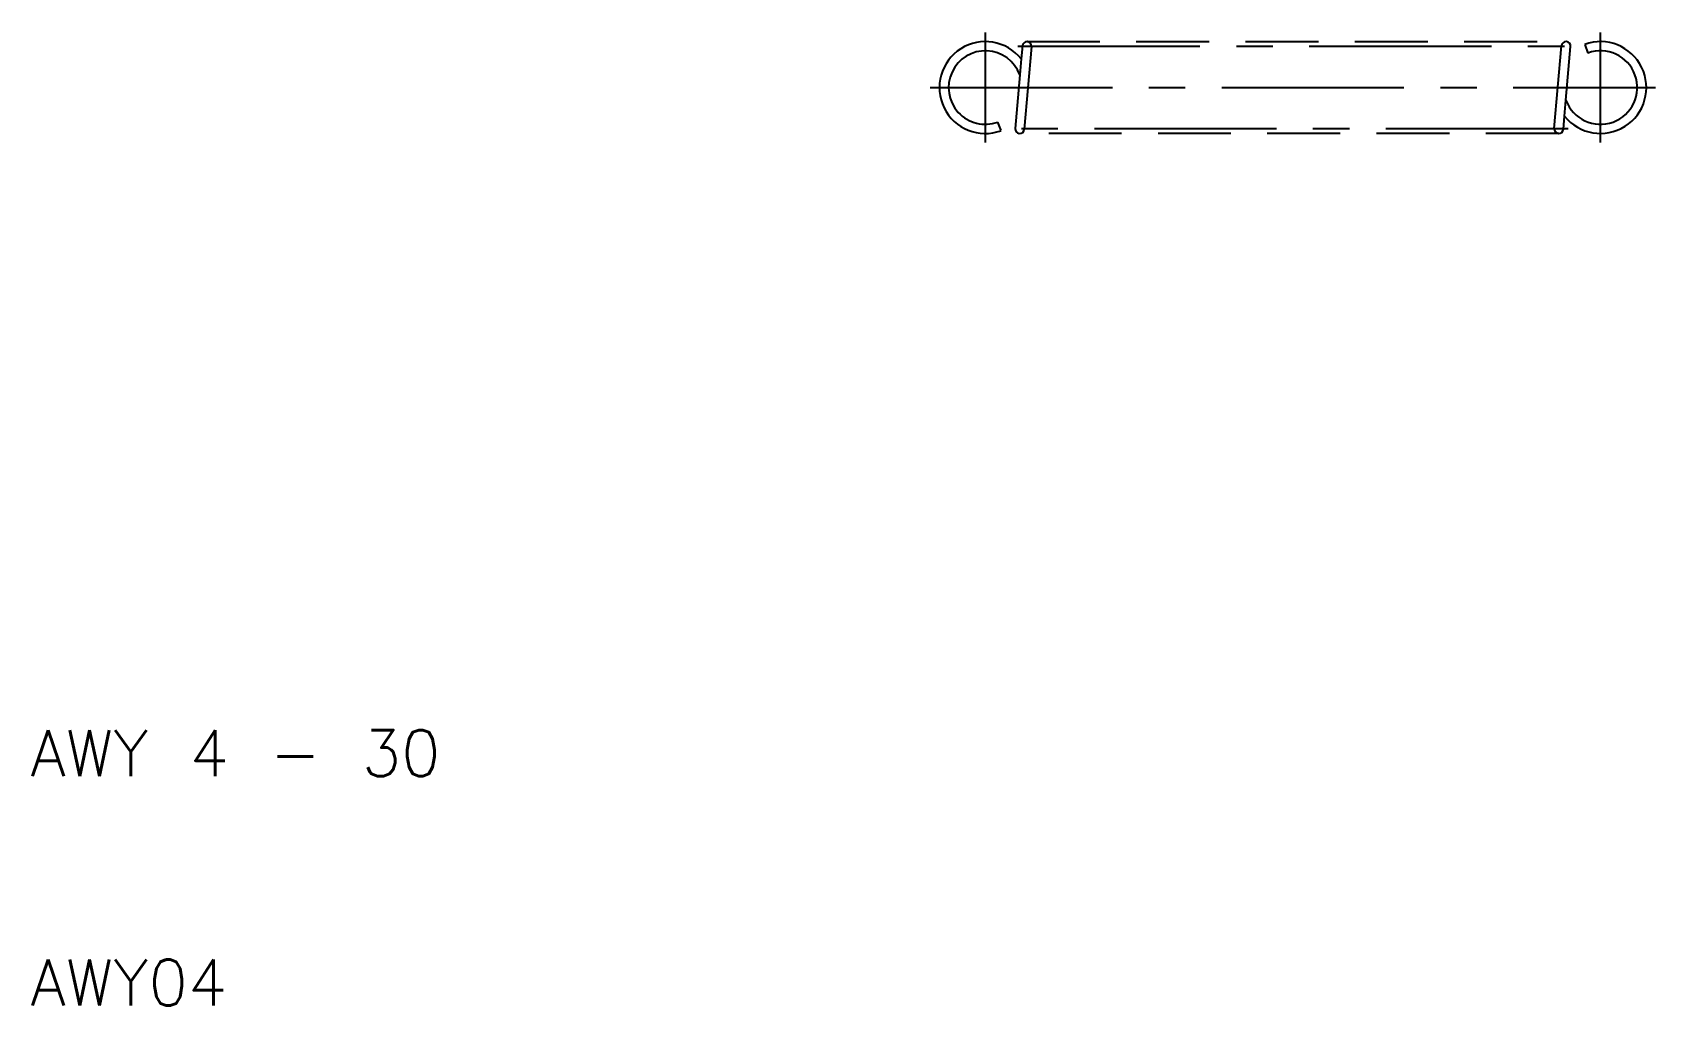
# Model space of a CAD drawing. Extents: x 10.1 to 80.8, y 10 to 52.4.
import ezdxf

# ---------------------------------------------------------------- set-up
doc = ezdxf.new("R2010")
doc.units = 0
doc.header["$LTSCALE"] = 0.25
doc.linetypes.add('CENTER', pattern=[50.8, 31.75, -6.35, 6.35, -6.35])
doc.linetypes.add('DASHED', pattern=[19.05, 12.7, -6.35])
doc.layers.get('0').update_dxf_attribs({"linetype": 'CONTINUOUS'})
doc.layers.add('CENTER', color=1, linetype='CENTER')
doc.styles.get("Standard").update_dxf_attribs({"font": 'txt.shx', "bigfont": 'extfont.shx'})

msp = doc.modelspace()

# ---------------------------------------------------------------- linework, layer by layer
for p, q in [((53.215, 51.817), (53.165, 51.246)), ((53.613, 51.783), (53.298, 48.183)), ((76.387, 48.217), (76.702, 51.817)), ((76.896, 49.453), (77.1, 51.783)), ((77.716, 51.879), (77.853, 51.504)), ((53.165, 51.246), (53.104, 50.547)), ((53.104, 50.547), (52.9, 48.217)), ((76.835, 48.754), (76.896, 49.453)), ((52.284, 48.121), (52.147, 48.496)), ((76.785, 48.183), (76.835, 48.754))]:
    msp.add_line(p, q)
at = {"color": 3, "linetype": 'DASHED'}
for p, q in [((53.414, 52), (76.901, 52)), ((76.586, 48), (53.099, 48))]:
    msp.add_line(p, q, dxfattribs=at)
for centre, radius, start, end in [((51.6, 50), 2, 38.52731, 290), ((53.414, 51.8), 0.2, 355, 175), ((76.901, 51.8), 0.2, 355, 175), ((78.4, 50), 2, 218.52731, 110), ((51.6, 50), 1.6, 20, 290), ((78.4, 50), 1.6, 200, 110), ((53.099, 48.2), 0.2, 175, 355), ((76.586, 48.2), 0.2, 175, 355)]:
    msp.add_arc(centre, radius, start, end)
at = {"layer": 'CENTER', "color": 1, "linetype": 'CENTER'}
for p, q in [((51.6, 52.4), (51.6, 47.6)), ((78.4, 47.6), (78.4, 52.4)), ((53.014, 51.8), (77.301, 51.8)), ((49.2, 50), (80.8, 50)), ((76.987, 48.2), (52.699, 48.2))]:
    msp.add_line(p, q, dxfattribs=at)

# ---------------------------------------------------------------- texts
for s, p in [('AWY 4 - 30', (10, 20)), ('AWY04', (10, 10))]:
    msp.add_text(s, height=2).set_placement(p)

doc.saveas('drawing.dxf')
